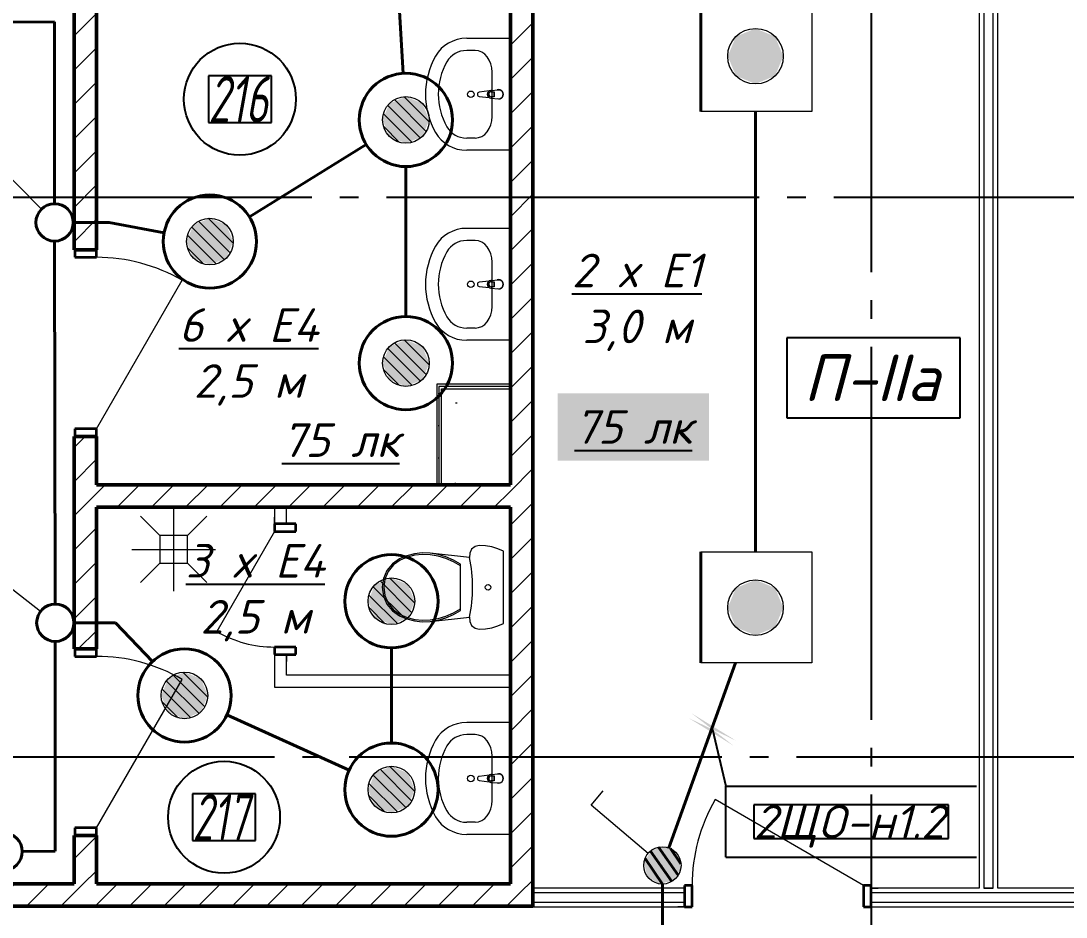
# Model space of a CAD drawing. Header units: millimetres. Extents: x 0 to 1286, y 0 to 420.
# Drawn here: x 172.6 to 228.6, y 301 to 349.1 of the extents above; entities that cross this region are included whole.
import ezdxf

# ---------------------------------------------------------------- set-up
doc = ezdxf.new("R2010")
doc.units = ezdxf.units.MM
doc.linetypes.add('ГОСТ 2.303 5', pattern=[24, 20, -1.5, 1, -1.5])
doc.linetypes.add('СПКБ-0000-000-АР#002$0$Achse', pattern=[2300, 0, -800, 1500, 0])
for name, color, linetype in [('Viewport1ForCustomObjects_0', 7, 'Continuous'), ('Viewport2ForCustomObjects_0', 7, 'Continuous'), ('Номер помещения', 7, 'Continuous'), ('СПКБ-0000-000-АР#002$0$Двери ArchiCAD', 7, 'Continuous'), ('СПКБ-0000-000-АР#002$0$Стены', 7, 'Continuous'), ('Строительные оси', 7, 'Continuous'), ('ЭО_РАБОЧЕЕ ОСВЕЩЕНИЕ', 7, 'Continuous')]:
    doc.layers.add(name, color=color, linetype=linetype)
for name, color, linetype, lineweight, true_color in [('СПКБ-0000-000-АР#002$0$Двери ArchiCAD_Ном._пера__161', 7, 'Continuous', 13, 0xe11606), ('СПКБ-0000-000-АР#002$0$Двери ArchiCAD_Ном._пера__23', 7, 'Continuous', 35, 0xff6600), ('СПКБ-0000-000-АР#002$0$Двери ArchiCAD_Ном._пера__3', 7, 'Continuous', 18, 0xff6600), ('СПКБ-0000-000-АР#002$0$Двери ArchiCAD_Ном._пера__58', 7, 'Continuous', 50, 0xdf0000), ('СПКБ-0000-000-АР#002$0$Двери ArchiCAD_Ном._пера__68', 7, 'Continuous', 20, 0xfd4435), ('СПКБ-0000-000-АР#002$0$Стены_Ном._пера__161', 7, 'Continuous', 13, 0xe11606), ('СПКБ-0000-000-АР#002$0$Стены_Ном._пера__58', 7, 'Continuous', 50, 0xdf0000), ('СПКБ-0000-000-АР#002$0$Стены_Ном._пера__68', 7, 'Continuous', 20, 0xfd4435)]:
    doc.layers.add(name, color=color, linetype=linetype, lineweight=lineweight, true_color=true_color)
for name, color, linetype, lineweight in [('СПКБ-0000-000-АР#002$0$Сантехника_Ном._пера__6', 5, 'Continuous', 9), ('СПКБ-0000-000-АР#002$0$Стены_Ном._пера__1', 7, 'Continuous', 13), ('СПКБ-0000-000-АР#002$0$Стены_Ном._пера__20', 1, 'Continuous', 20)]:
    doc.layers.add(name, color=color, linetype=linetype, lineweight=lineweight)
doc.styles.add('1.8', font='isocpeui.ttf', dxfattribs={"height": 1.8})
doc.styles.add('CustomTextStyle0', font='isocpeui.ttf', dxfattribs={"height": 2.5})
doc.styles.add('CustomTextStyle107', font='isocpeui.ttf', dxfattribs={"height": 1.8})
doc.styles.add('CustomTextStyle23', font='isocpeui.ttf', dxfattribs={"width": 0.670915, "height": 2.5})
doc.styles.add('CustomTextStyle24', font='isocpeui.ttf', dxfattribs={"width": 0.638006, "height": 2.5})
pattern_1 = [(45, (0, 0), (-91.9239, 91.9239), [])]
pattern_2 = [(0, (0, 0), (0, 75), [0, -75])]
pattern_3 = [(0, (0, 0), (0, 173.2051), [0, -100]), (0, (50, 86.6), (0, 173.2051), [0, -100])]

# ---------------------------------------------------------------- blocks, each defined once
blk = doc.blocks.new('*E728')
at = {"layer": 'Номер помещения', "color": 7, "linetype": 'Continuous', "true_color": 0xffffff}
for p, q in [((-151.736, 225.383), (-155.111, 225.383)), ((-155.111, 225.383), (-155.111, 222.883)), ((-151.736, 222.883), (-151.736, 225.383)), ((-155.111, 222.883), (-151.736, 222.883)), ((-155.111, 222.883), (-155.111, 222.883)), ((-152.586, 186.882), (-155.961, 186.882)), ((-155.961, 186.882), (-155.961, 184.382)), ((-152.586, 184.382), (-152.586, 186.882)), ((-155.961, 184.382), (-152.586, 184.382)), ((-155.961, 184.382), (-155.961, 184.382))]:
    blk.add_line(p, q, dxfattribs=at)
at = {"layer": 'Номер помещения', "color": 6, "linetype": 'Continuous'}
for p, q in [((-114.79, 211.347), (-124.095, 211.347)), ((-124.095, 211.347), (-124.095, 207.047)), ((-114.79, 207.047), (-114.79, 211.347)), ((-124.095, 207.047), (-114.79, 207.047))]:
    blk.add_line(p, q, dxfattribs=at)
for centre in [(-153.424, 224.133), (-154.274, 185.632)]:
    blk.add_circle(centre, 3, dxfattribs=at)
at = {"layer": 'Строительные оси', "color": 3, "linetype": 'ГОСТ 2.303 5', "lineweight": 25}
for p, q in [((-119.569, 258.857), (-119.569, -45.143)), ((186.431, 218.857), (-283.756, 218.857)), ((280.431, 188.857), (-283.569, 188.857))]:
    blk.add_line(p, q, dxfattribs=at)
at = {"layer": 'ЭО_РАБОЧЕЕ ОСВЕЩЕНИЕ', "color": 5, "lineweight": 40}
for p, q in [((-145.096, 232.865), (-144.666, 225.517)), ((-128.694, 223.482), (-128.694, 229.432)), ((-169.324, 228.245), (-163.362, 228.276)), ((-163.362, 228.276), (-163.362, 218.525)), ((-125.769, 199.864), (-125.769, 223.482)), ((-146.645, 221.704), (-152.909, 217.819)), ((-144.52, 220.521), (-144.52, 212.483)), ((-160.437, 217.525), (-162.362, 217.525)), ((-157.491, 216.967), (-160.437, 217.525)), ((-163.36, 216.525), (-163.327, 197.061)), ((-128.694, 193.914), (-128.694, 199.864)), ((-160.1, 196.061), (-162.325, 196.061)), ((-158.117, 193.976), (-160.1, 196.061)), ((-163.325, 195.061), (-163.325, 183.822)), ((-145.295, 194.714), (-145.295, 189.614)), ((-126.837, 193.914), (-130.424, 183.99)), ((-147.571, 188.15), (-154.119, 191.129)), ((-129.916, 182.519), (-130.963, 184.03)), ((-129.768, 183.141), (-130.328, 183.95)), ((-163.325, 183.822), (-165.096, 183.803)), ((-130.75, 182.05), (-131.695, 183.414)), ((-130.263, 182.184), (-131.398, 183.822)), ((-130.763, 183.05), (-130.763, 183.05)), ((-130.763, 182.05), (-130.763, 165.131))]:
    blk.add_line(p, q, dxfattribs=at)
at = {"layer": 'ЭО_РАБОЧЕЕ ОСВЕЩЕНИЕ', "color": 7, "lineweight": 0}
for p, q in [((-122.744, 229.432), (-122.744, 223.482)), ((-122.744, 223.482), (-128.694, 223.482)), ((-164.065, 218.237), (-166.875, 221.083)), ((-128.694, 199.864), (-122.744, 199.864)), ((-122.744, 199.864), (-122.744, 193.914)), ((-164.116, 196.673), (-167.28, 199.121)), ((-122.744, 193.914), (-128.694, 193.914)), ((-134.577, 186.283), (-133.931, 187.046)), ((-131.526, 183.696), (-134.577, 186.283))]:
    blk.add_line(p, q, dxfattribs=at)
at = {"layer": 'ЭО_РАБОЧЕЕ ОСВЕЩЕНИЕ', "color": 5, "lineweight": 0}
for p, q in [((-144.615, 224.268), (-143.274, 222.926)), ((-145.496, 223.802), (-143.739, 222.045)), ((-145.132, 224.111), (-143.43, 222.409)), ((-145.724, 223.356), (-144.185, 221.817)), ((-145.723, 222.681), (-144.86, 221.818)), ((-155.646, 217.592), (-153.944, 215.89)), ((-155.129, 217.748), (-153.788, 216.407)), ((-156.011, 217.283), (-154.254, 215.526)), ((-156.238, 216.837), (-154.699, 215.298)), ((-156.237, 216.162), (-155.374, 215.299)), ((-145.132, 211.073), (-143.43, 209.371)), ((-144.615, 211.229), (-143.274, 209.888)), ((-145.724, 210.318), (-144.185, 208.779)), ((-145.496, 210.764), (-143.739, 209.007)), ((-145.723, 209.643), (-144.86, 208.78)), ((-145.39, 198.46), (-144.049, 197.119)), ((-146.271, 197.995), (-144.514, 196.238)), ((-145.907, 198.304), (-144.205, 196.602)), ((-146.499, 197.549), (-144.96, 196.01)), ((-146.498, 196.874), (-145.635, 196.011)), ((-156.49, 193.411), (-155.149, 192.069)), ((-157.371, 192.945), (-155.614, 191.188)), ((-157.007, 193.254), (-155.305, 191.552)), ((-157.599, 192.499), (-156.06, 190.96)), ((-157.598, 191.824), (-156.735, 190.961)), ((-145.39, 188.361), (-144.049, 187.019)), ((-146.271, 187.895), (-144.514, 186.138)), ((-145.907, 188.204), (-144.205, 186.502)), ((-146.499, 187.449), (-144.96, 185.91)), ((-146.498, 186.774), (-145.635, 185.911))]:
    blk.add_line(p, q, dxfattribs=at)
at = {"layer": 'ЭО_РАБОЧЕЕ ОСВЕЩЕНИЕ', "color": 7, "lineweight": 0}
for centre, radius in [((-125.769, 226.439), 1.488), ((-144.52, 223.021), 1.25), ((-155.034, 216.502), 1.25), ((-144.52, 209.983), 1.25), ((-145.295, 197.214), 1.25), ((-125.769, 196.872), 1.488), ((-156.395, 192.164), 1.25), ((-145.295, 187.114), 1.25), ((-130.763, 183.05), 1)]:
    blk.add_circle(centre, radius, dxfattribs=at)
at = {"layer": 'ЭО_РАБОЧЕЕ ОСВЕЩЕНИЕ', "color": 5, "lineweight": 40}
for centre, radius in [((-144.52, 223.021), 2.5), ((-155.034, 216.502), 2.5), ((-163.362, 217.525), 1), ((-144.52, 209.983), 2.5), ((-145.295, 197.214), 2.5), ((-163.325, 196.061), 1), ((-156.395, 192.164), 2.5), ((-145.295, 187.114), 2.5), ((-166.096, 183.793), 1)]:
    blk.add_circle(centre, radius, dxfattribs=at)
at = {"layer": 'ЭО_РАБОЧЕЕ ОСВЕЩЕНИЕ', "color": 5, "lineweight": 0}
for points in [[(-125.769, 227.927), (-126.82, 227.491), (-124.717, 227.491)], [(-126.82, 227.491), (-127.256, 226.439), (-124.281, 226.439)], [(-126.82, 227.491), (-124.717, 227.491), (-124.281, 226.439)], [(-127.256, 226.439), (-126.82, 225.388), (-124.717, 225.388)], [(-127.256, 226.439), (-124.281, 226.439), (-124.717, 225.388)], [(-126.82, 225.388), (-124.717, 225.388), (-125.769, 224.952)], [(-144.52, 224.271), (-145.404, 223.905), (-143.636, 223.905)], [(-145.404, 223.905), (-145.77, 223.021), (-143.27, 223.021)], [(-145.404, 223.905), (-143.636, 223.905), (-143.27, 223.021)], [(-145.77, 223.021), (-145.404, 222.137), (-143.636, 222.137)], [(-145.77, 223.021), (-143.27, 223.021), (-143.636, 222.137)], [(-145.404, 222.137), (-143.636, 222.137), (-144.52, 221.771)], [(-155.034, 217.752), (-155.918, 217.386), (-154.15, 217.386)], [(-155.918, 217.386), (-156.284, 216.502), (-153.784, 216.502)], [(-155.918, 217.386), (-154.15, 217.386), (-153.784, 216.502)], [(-156.284, 216.502), (-155.918, 215.618), (-154.15, 215.618)], [(-156.284, 216.502), (-153.784, 216.502), (-154.15, 215.618)], [(-155.918, 215.618), (-154.15, 215.618), (-155.034, 215.252)], [(-145.404, 210.867), (-145.77, 209.983), (-143.27, 209.983)], [(-144.52, 211.233), (-145.404, 210.867), (-143.636, 210.867)], [(-145.404, 210.867), (-143.636, 210.867), (-143.27, 209.983)], [(-145.77, 209.983), (-145.404, 209.099), (-143.636, 209.099)], [(-145.77, 209.983), (-143.27, 209.983), (-143.636, 209.099)], [(-145.404, 209.099), (-143.636, 209.099), (-144.52, 208.733)], [(-145.295, 198.464), (-146.179, 198.098), (-144.411, 198.098)], [(-146.179, 198.098), (-146.545, 197.214), (-144.045, 197.214)], [(-146.179, 198.098), (-144.411, 198.098), (-144.045, 197.214)], [(-126.82, 197.924), (-127.256, 196.872), (-124.281, 196.872)], [(-125.769, 198.36), (-126.82, 197.924), (-124.717, 197.924)], [(-126.82, 197.924), (-124.717, 197.924), (-124.281, 196.872)], [(-146.545, 197.214), (-146.179, 196.33), (-144.411, 196.33)], [(-146.545, 197.214), (-144.045, 197.214), (-144.411, 196.33)], [(-127.256, 196.872), (-126.82, 195.82), (-124.717, 195.82)], [(-127.256, 196.872), (-124.281, 196.872), (-124.717, 195.82)], [(-146.179, 196.33), (-144.411, 196.33), (-145.295, 195.964)], [(-126.82, 195.82), (-124.717, 195.82), (-125.769, 195.385)], [(-156.395, 193.414), (-157.279, 193.048), (-155.511, 193.048)], [(-157.279, 193.048), (-157.645, 192.164), (-155.145, 192.164)], [(-157.279, 193.048), (-155.511, 193.048), (-155.145, 192.164)], [(-157.645, 192.164), (-157.279, 191.28), (-155.511, 191.28)], [(-157.645, 192.164), (-155.145, 192.164), (-155.511, 191.28)], [(-157.279, 191.28), (-155.511, 191.28), (-156.395, 190.914)], [(-145.295, 188.364), (-146.179, 187.998), (-144.411, 187.998)], [(-146.179, 187.998), (-146.545, 187.114), (-144.045, 187.114)], [(-146.179, 187.998), (-144.411, 187.998), (-144.045, 187.114)], [(-146.545, 187.114), (-146.179, 186.23), (-144.411, 186.23)], [(-146.545, 187.114), (-144.045, 187.114), (-144.411, 186.23)], [(-146.179, 186.23), (-144.411, 186.23), (-145.295, 185.864)], [(-131.333, 183.872), (-131.496, 183.619), (-129.941, 183.619)], [(-130.585, 184.034), (-131.333, 183.872), (-130.333, 183.872)], [(-131.333, 183.872), (-130.333, 183.872), (-129.941, 183.619)], [(-131.496, 183.619), (-131.747, 183.228), (-129.857, 183.228)], [(-131.496, 183.619), (-129.941, 183.619), (-129.857, 183.228)], [(-131.747, 183.228), (-131.67, 182.871), (-129.779, 182.871)], [(-131.747, 183.228), (-129.857, 183.228), (-129.779, 182.871)], [(-131.67, 182.871), (-131.585, 182.48), (-130.031, 182.48)], [(-131.67, 182.871), (-129.779, 182.871), (-130.031, 182.48)], [(-131.585, 182.48), (-131.193, 182.228), (-130.194, 182.228)], [(-131.585, 182.48), (-130.031, 182.48), (-130.194, 182.228)], [(-131.193, 182.228), (-130.194, 182.228), (-130.942, 182.066)]]:
    blk.add_solid(points, dxfattribs=at)
at = {"layer": 'Номер помещения', "linetype": 'Continuous'}
for s, style, width, p in [('216', 'CustomTextStyle23', 0.670915, (-155.111, 222.883)), ('217', 'CustomTextStyle24', 0.638006, (-155.961, 184.382))]:
    blk.add_text(s, height=2.5, dxfattribs=dict(at, style=style, width=width)).set_placement(p)
at = {"layer": 'Номер помещения', "color": 0, "linetype": 'Continuous', "style": 'CustomTextStyle0'}
blk.add_text('П-IIа', height=2.5, dxfattribs=at).set_placement((-123.195, 207.947))
blk = doc.blocks.new('СПКБ-0000-000-АР#002$0$Однопольная Дверь 19')
at = {"layer": 'СПКБ-0000-000-АР#002$0$Двери ArchiCAD_Ном._пера__23', "color": 30, "linetype": 'Continuous', "lineweight": 35, "true_color": 0xff6600}
for p, q in [((-460, 0), (-500, 0)), ((-500, 0), (-500, -115)), ((-460, -115), (-460, 0)), ((500, 0), (460, 0)), ((460, 0), (460, -115)), ((500, -115), (500, 0)), ((-500, -115), (-460, -115)), ((460, -115), (500, -115))]:
    blk.add_line(p, q, dxfattribs=at)
at = {"layer": 'СПКБ-0000-000-АР#002$0$Двери ArchiCAD_Ном._пера__3', "color": 30, "linetype": 'Continuous', "lineweight": 18, "true_color": 0xff6600}
blk.add_line((460, 0), (-336.7, 460), dxfattribs=at)
blk.add_arc((460, 0), 920, 150, 180, dxfattribs=at)
at = {"layer": 'СПКБ-0000-000-АР#002$0$Двери ArchiCAD_Ном._пера__58', "color": 12, "linetype": 'Continuous', "lineweight": 50, "true_color": 0xdf0000}
for p, q in [((-500, 0), (-537, 0)), ((-500, 0), (-500, -115)), ((500, 0), (500, -115)), ((500, 0), (537, 0)), ((-500, -120), (-537, -120)), ((-500, -115), (-500, -120)), ((500, -115), (500, -120)), ((500, -120), (537, -120))]:
    blk.add_line(p, q, dxfattribs=at)
blk = doc.blocks.new('СПКБ-0000-000-АР#002$0$Стена_37', base_point=(-17831.9, 18085.9))
at = {"layer": 'СПКБ-0000-000-АР#002$0$Стены_Ном._пера__20', "linetype": 'Continuous', "lineweight": 20}
h = blk.add_hatch(dxfattribs=at)
h.set_pattern_fill('КИРПИЧ_ОБЫКНОВЕННЫЙ', color=1, style=0, pattern_type=2)
h.set_pattern_definition(pattern_1)
h.paths.add_polyline_path([(-17951.9, 18085.9), (-17691.5, 18085.9), (-17691.5, 18090.9), (-17691.5, 18205.9), (-17831.9, 18205.9)])
h = blk.add_hatch(dxfattribs=at)
h.set_pattern_fill('КИРПИЧ_ОБЫКНОВЕННЫЙ', color=1, style=0, pattern_type=2)
h.set_pattern_definition(pattern_1)
h.paths.add_polyline_path([(-16691.5, 18090.9), (-16691.5, 18085.9), (-13771.9, 18085.9), (-13891.9, 18205.9), (-16691.5, 18205.9)])
at = {"layer": 'СПКБ-0000-000-АР#002$0$Стены_Ном._пера__58', "color": 12, "linetype": 'Continuous', "lineweight": 50, "true_color": 0xdf0000}
for p, q in [((-17691.5, 18205.9), (-17728.5, 18205.9)), ((-17691.5, 18205.9), (-17691.5, 18090.9)), ((-16691.5, 18205.9), (-16654.5, 18205.9)), ((-16691.5, 18205.9), (-16691.5, 18090.9)), ((-17691.5, 18085.9), (-17728.5, 18085.9)), ((-17691.5, 18090.9), (-17691.5, 18085.9)), ((-16691.5, 18090.9), (-16691.5, 18085.9)), ((-16691.5, 18085.9), (-16654.5, 18085.9))]:
    blk.add_line(p, q, dxfattribs=at)
at = {"layer": 'СПКБ-0000-000-АР#002$0$Стены_Ном._пера__58', "color": 12, "linetype": 'Continuous', "lineweight": 50, "true_color": 0xdf0000, "flags": 128}
for points in [[(-17691.5, 18205.9), (-17831.9, 18205.9)], [(-16231.9, 18205.9), (-16691.5, 18205.9)], [(-13891.9, 18205.9), (-16111.9, 18205.9)], [(-17951.9, 18085.9), (-17691.5, 18085.9)], [(-16691.5, 18085.9), (-13771.9, 18085.9)]]:
    blk.add_lwpolyline(points, dxfattribs=at)
at = {"layer": 'СПКБ-0000-000-АР#002$0$Двери ArchiCAD', "color": 21, "linetype": 'Continuous', "lineweight": 18, "true_color": 0xff9955, "xscale": -1, "zscale": 1000}
blk.add_blockref('СПКБ-0000-000-АР#002$0$Однопольная Дверь 19', (-17191.5, 18205.9), dxfattribs=at)
blk = doc.blocks.new('СПКБ-0000-000-АР#002$0$Стена_38', base_point=(-16231.9, 18085.9))
at = {"layer": 'СПКБ-0000-000-АР#002$0$Стены_Ном._пера__20', "linetype": 'Continuous', "lineweight": 20}
h = blk.add_hatch(dxfattribs=at)
h.set_pattern_fill('КИРПИЧ_ОБЫКНОВЕННЫЙ', color=1, style=0, pattern_type=2)
h.set_pattern_definition(pattern_1)
h.paths.add_polyline_path([(-16111.9, 25286.1), (-16231.9, 25286.1), (-16231.9, 21605.8), (-16226.9, 21605.8), (-16111.9, 21605.8)])
h = blk.add_hatch(dxfattribs=at)
h.set_pattern_fill('КИРПИЧ_ОБЫКНОВЕННЫЙ', color=1, style=0, pattern_type=2)
h.set_pattern_definition(pattern_1)
h.paths.add_polyline_path([(-16231.9, 19466.1), (-16226.9, 19466.1), (-16111.9, 19466.1), (-16111.9, 20605.8), (-16226.9, 20605.8), (-16231.9, 20605.8)])
h = blk.add_hatch(dxfattribs=at)
h.set_pattern_fill('КИРПИЧ_ОБЫКНОВЕННЫЙ', color=1, style=0, pattern_type=2)
h.set_pattern_definition(pattern_1)
h.paths.add_polyline_path([(-16231.9, 18205.9), (-16111.9, 18205.9), (-16111.9, 18466.1), (-16226.9, 18466.1), (-16231.9, 18466.1)])
at = {"layer": 'СПКБ-0000-000-АР#002$0$Стены_Ном._пера__58', "color": 12, "linetype": 'Continuous', "lineweight": 50, "true_color": 0xdf0000}
for p, q in [((-16231.9, 21605.8), (-16231.9, 21642.8)), ((-16111.9, 21605.8), (-16111.9, 21642.8)), ((-16226.9, 21605.8), (-16231.9, 21605.8)), ((-16111.9, 21605.8), (-16226.9, 21605.8)), ((-16231.9, 20605.8), (-16231.9, 20568.8)), ((-16226.9, 20605.8), (-16231.9, 20605.8)), ((-16111.9, 20605.8), (-16226.9, 20605.8)), ((-16111.9, 20605.8), (-16111.9, 20568.8)), ((-16231.9, 19466.1), (-16231.9, 19503.1)), ((-16226.9, 19466.1), (-16231.9, 19466.1)), ((-16111.9, 19466.1), (-16226.9, 19466.1)), ((-16111.9, 19466.1), (-16111.9, 19503.1)), ((-16231.9, 18466.1), (-16231.9, 18429.1)), ((-16226.9, 18466.1), (-16231.9, 18466.1)), ((-16111.9, 18466.1), (-16226.9, 18466.1)), ((-16111.9, 18466.1), (-16111.9, 18429.1))]:
    blk.add_line(p, q, dxfattribs=at)
at = {"layer": 'СПКБ-0000-000-АР#002$0$Стены_Ном._пера__58', "color": 12, "linetype": 'Continuous', "lineweight": 50, "true_color": 0xdf0000, "flags": 128}
for points in [[(-16111.9, 25286.1), (-16231.9, 25286.1)], [(-16231.9, 25286.1), (-16231.9, 21605.8)], [(-16111.9, 21605.8), (-16111.9, 25286.1)], [(-16231.9, 20605.8), (-16231.9, 19466.1)], [(-16111.9, 20345.8), (-16111.9, 20605.8)], [(-16111.9, 19466.1), (-16111.9, 20225.8)], [(-16231.9, 18466.1), (-16231.9, 18205.9)], [(-16111.9, 18205.9), (-16111.9, 18466.1)]]:
    blk.add_lwpolyline(points, dxfattribs=at)
at = {"layer": 'СПКБ-0000-000-АР#002$0$Двери ArchiCAD', "color": 21, "linetype": 'Continuous', "lineweight": 18, "true_color": 0xff9955, "zscale": 1000, "rotation": 270}
for p in [(-16111.9, 21105.8), (-16111.9, 18966.1)]:
    blk.add_blockref('СПКБ-0000-000-АР#002$0$Однопольная Дверь 19', p, dxfattribs=at)
blk = doc.blocks.new('СПКБ-0000-000-АР#002$0$Стена_39', base_point=(-13891.9, 18085.9))
at = {"layer": 'СПКБ-0000-000-АР#002$0$Стены_Ном._пера__20', "linetype": 'Continuous', "lineweight": 20}
h = blk.add_hatch(dxfattribs=at)
h.set_pattern_fill('КИРПИЧ_ОБЫКНОВЕННЫЙ', color=1, style=0, pattern_type=2)
h.set_pattern_definition(pattern_1)
h.paths.add_polyline_path([(-13771.9, 18085.9), (-13771.9, 25286.1), (-13891.9, 25286.1), (-13891.9, 18205.9)])
at = {"layer": 'СПКБ-0000-000-АР#002$0$Стены_Ном._пера__58', "color": 12, "linetype": 'Continuous', "lineweight": 50, "true_color": 0xdf0000, "flags": 128}
for points in [[(-13771.9, 25286.1), (-13891.9, 25286.1)], [(-13891.9, 25286.1), (-13891.9, 20345.8)], [(-13771.9, 18085.9), (-13771.9, 25286.1)], [(-13891.9, 20225.8), (-13891.9, 18205.9)]]:
    blk.add_lwpolyline(points, dxfattribs=at)
blk = doc.blocks.new('СПКБ-0000-000-АР#002$0$Стена_40', base_point=(-16231.9, 20345.8))
at = {"layer": 'СПКБ-0000-000-АР#002$0$Стены_Ном._пера__20', "linetype": 'Continuous', "lineweight": 20}
h = blk.add_hatch(dxfattribs=at)
h.set_pattern_fill('КИРПИЧ_ОБЫКНОВЕННЫЙ', color=1, style=0, pattern_type=2)
h.set_pattern_definition(pattern_1)
h.paths.add_polyline_path([(-16111.9, 20225.8), (-13891.9, 20225.8), (-13891.9, 20345.8), (-16111.9, 20345.8)])
at = {"layer": 'СПКБ-0000-000-АР#002$0$Стены_Ном._пера__58', "color": 12, "linetype": 'Continuous', "lineweight": 50, "true_color": 0xdf0000, "flags": 128}
for points in [[(-13891.9, 20345.8), (-16111.9, 20345.8)], [(-16111.9, 20225.8), (-13891.9, 20225.8)]]:
    blk.add_lwpolyline(points, dxfattribs=at)
blk = doc.blocks.new('СПКБ-0000-000-АР#002$0$Стена_42', base_point=(-11376.9, 18082.9))
at = {"layer": 'СПКБ-0000-000-АР#002$0$Стены_Ном._пера__161', "linetype": 'Continuous', "lineweight": 13, "true_color": 0xe11606}
h = blk.add_hatch(dxfattribs=at)
h.set_pattern_fill('ГИПС', color=12, style=0, pattern_type=2)
h.set_pattern_definition(pattern_2)
h.paths.add_polyline_path([(-11376.9, 24144.5), (-11376.9, 18182.9), (-11351.9, 18182.9), (-11351.9, 24144.5)])
h = blk.add_hatch(dxfattribs=at)
h.set_pattern_fill('ГИПС', color=12, style=0, pattern_type=2)
h.set_pattern_definition(pattern_2)
h.paths.add_polyline_path([(-11276.9, 18182.9), (-11276.9, 24144.5), (-11301.9, 24144.5), (-11301.9, 18182.9)])
at = {"layer": 'СПКБ-0000-000-АР#002$0$Стены_Ном._пера__161', "color": 12, "linetype": 'Continuous', "lineweight": 13, "true_color": 0xe11606}
for p, q in [((-11351.9, 24144.5), (-11351.9, 18182.9)), ((-11301.9, 18182.9), (-11301.9, 24144.5))]:
    blk.add_line(p, q, dxfattribs=at)
at = {"layer": 'СПКБ-0000-000-АР#002$0$Стены_Ном._пера__161', "color": 12, "linetype": 'Continuous', "lineweight": 13, "true_color": 0xe11606, "flags": 128}
for points in [[(-11276.9, 24144.5), (-11376.9, 24144.5)], [(-11376.9, 24144.5), (-11376.9, 18182.9)], [(-11276.9, 18182.9), (-11276.9, 24144.5)], [(-11351.9, 18182.9), (-11301.9, 18182.9)]]:
    blk.add_lwpolyline(points, dxfattribs=at)
blk = doc.blocks.new('СПКБ-0000-000-АР#002$0$Однопольная Дверь 19_5')
at = {"layer": 'СПКБ-0000-000-АР#002$0$Двери ArchiCAD_Ном._пера__161', "color": 12, "linetype": 'Continuous', "lineweight": 13, "true_color": 0xe11606}
for p, q in [((-500, -15), (-537, -15)), ((-500, -40), (-500, -15)), ((-500, -90), (-500, -40)), ((500, -40), (500, -15)), ((500, -15), (537, -15)), ((500, -90), (500, -40)), ((-500, -115), (-500, -90)), ((500, -115), (500, -90)), ((-500, -115), (-537, -115)), ((500, -115), (537, -115))]:
    blk.add_line(p, q, dxfattribs=at)
at = {"layer": 'СПКБ-0000-000-АР#002$0$Двери ArchiCAD_Ном._пера__23', "color": 30, "linetype": 'Continuous', "lineweight": 35, "true_color": 0xff6600}
for p, q in [((-460, 0), (-500, 0)), ((-500, 0), (-500, -115)), ((-460, -115), (-460, 0)), ((500, 0), (460, 0)), ((460, 0), (460, -115)), ((500, -115), (500, 0)), ((-500, -115), (-460, -115)), ((460, -115), (500, -115))]:
    blk.add_line(p, q, dxfattribs=at)
at = {"layer": 'СПКБ-0000-000-АР#002$0$Двери ArchiCAD_Ном._пера__3', "color": 30, "linetype": 'Continuous', "lineweight": 18, "true_color": 0xff6600}
blk.add_line((460, 0), (-336.7, 460), dxfattribs=at)
blk.add_arc((460, 0), 920, 150, 180, dxfattribs=at)
blk = doc.blocks.new('СПКБ-0000-000-АР#002$0$Стена_47', base_point=(-13768.7, 18082.9))
at = {"layer": 'СПКБ-0000-000-АР#002$0$Стены_Ном._пера__161', "linetype": 'Continuous', "lineweight": 13, "true_color": 0xe11606}
h = blk.add_hatch(dxfattribs=at)
h.set_pattern_fill('ГИПС', color=12, style=0, pattern_type=2)
h.set_pattern_definition(pattern_2)
h.paths.add_polyline_path([(-12956.9, 18182.9), (-13768.7, 18182.9), (-13768.7, 18157.9), (-12956.9, 18157.9)])
h = blk.add_hatch(dxfattribs=at)
h.set_pattern_fill('ГИПС', color=12, style=0, pattern_type=2)
h.set_pattern_definition(pattern_2)
h.paths.add_polyline_path([(-8956.9, 18182.9), (-11956.9, 18182.9), (-11956.9, 18157.9), (-8956.9, 18157.9)])
h = blk.add_hatch(dxfattribs=at)
h.set_pattern_fill('ГИПС', color=12, style=0, pattern_type=2)
h.set_pattern_definition(pattern_2)
h.paths.add_polyline_path([(-13768.7, 18082.9), (-12956.9, 18082.9), (-12956.9, 18107.9), (-13768.7, 18107.9)])
h = blk.add_hatch(dxfattribs=at)
h.set_pattern_fill('ГИПС', color=12, style=0, pattern_type=2)
h.set_pattern_definition(pattern_2)
h.paths.add_polyline_path([(-11956.9, 18082.9), (-8956.9, 18082.9), (-8956.9, 18107.9), (-11956.9, 18107.9)])
at = {"layer": 'СПКБ-0000-000-АР#002$0$Стены_Ном._пера__161', "color": 12, "linetype": 'Continuous', "lineweight": 13, "true_color": 0xe11606}
for p, q in [((-12956.9, 18182.9), (-12993.9, 18182.9)), ((-12956.9, 18157.9), (-12956.9, 18182.9)), ((-11956.9, 18182.9), (-11919.9, 18182.9)), ((-11956.9, 18157.9), (-11956.9, 18182.9)), ((-12956.9, 18157.9), (-13768.7, 18157.9)), ((-13768.7, 18107.9), (-12956.9, 18107.9)), ((-12956.9, 18107.9), (-12956.9, 18157.9)), ((-12956.9, 18082.9), (-12956.9, 18107.9)), ((-8956.9, 18157.9), (-11956.9, 18157.9)), ((-11956.9, 18107.9), (-11956.9, 18157.9)), ((-11956.9, 18107.9), (-8956.9, 18107.9)), ((-11956.9, 18082.9), (-11956.9, 18107.9)), ((-12956.9, 18082.9), (-12993.9, 18082.9)), ((-11956.9, 18082.9), (-11919.9, 18082.9))]:
    blk.add_line(p, q, dxfattribs=at)
at = {"layer": 'СПКБ-0000-000-АР#002$0$Стены_Ном._пера__161', "color": 12, "linetype": 'Continuous', "lineweight": 13, "true_color": 0xe11606, "flags": 128}
for points in [[(-12956.9, 18182.9), (-13768.7, 18182.9)], [(-13768.7, 18182.9), (-13768.7, 18082.9)], [(-11376.9, 18182.9), (-11956.9, 18182.9)], [(-11301.9, 18182.9), (-11351.9, 18182.9)], [(-8956.9, 18182.9), (-11276.9, 18182.9)], [(-13768.7, 18082.9), (-12956.9, 18082.9)], [(-11956.9, 18082.9), (-8956.9, 18082.9)]]:
    blk.add_lwpolyline(points, dxfattribs=at)
at = {"layer": 'СПКБ-0000-000-АР#002$0$Двери ArchiCAD', "color": 21, "linetype": 'Continuous', "lineweight": 18, "true_color": 0xff9955, "zscale": 1000}
blk.add_blockref('СПКБ-0000-000-АР#002$0$Однопольная Дверь 19_5', (-12456.9, 18197.9), dxfattribs=at)
blk = doc.blocks.new('СПКБ-0000-000-АР#002$0$Стена_63', base_point=(-15091.9, 19325.7))
at = {"layer": 'СПКБ-0000-000-АР#002$0$Стены_Ном._пера__68', "color": 20, "linetype": 'Continuous', "lineweight": 20, "true_color": 0xfd4435, "flags": 128}
for points in [[(-13891.9, 19325.7), (-15091.9, 19325.7)], [(-13891.9, 19260.7), (-13891.9, 19325.7)], [(-15156.9, 19260.7), (-13891.9, 19260.7)]]:
    blk.add_lwpolyline(points, dxfattribs=at)
blk = doc.blocks.new('СПКБ-0000-000-АР#002$0$Однопольная Дверь 19_7')
at = {"layer": 'СПКБ-0000-000-АР#002$0$Двери ArchiCAD_Ном._пера__23', "color": 30, "linetype": 'Continuous', "lineweight": 35, "true_color": 0xff6600}
for p, q in [((-310, 0), (-350, 0)), ((-350, 0), (-350, -115)), ((-310, -115), (-310, 0)), ((350, 0), (310, 0)), ((310, 0), (310, -115)), ((350, -115), (350, 0)), ((-350, -115), (-310, -115)), ((310, -115), (350, -115))]:
    blk.add_line(p, q, dxfattribs=at)
at = {"layer": 'СПКБ-0000-000-АР#002$0$Двери ArchiCAD_Ном._пера__3', "color": 30, "linetype": 'Continuous', "lineweight": 18, "true_color": 0xff6600}
blk.add_line((310, 0), (-226.9, 310), dxfattribs=at)
blk.add_arc((310, 0), 620, 150, 180, dxfattribs=at)
at = {"layer": 'СПКБ-0000-000-АР#002$0$Двери ArchiCAD_Ном._пера__68', "color": 20, "linetype": 'Continuous', "lineweight": 20, "true_color": 0xfd4435}
for p, q in [((-350, 0), (-387, 0)), ((-350, 0), (-350, -65)), ((350, 0), (350, -65)), ((350, 0), (387, 0)), ((-350, -65), (-387, -65)), ((350, -65), (387, -65))]:
    blk.add_line(p, q, dxfattribs=at)
blk = doc.blocks.new('СПКБ-0000-000-АР#002$0$Стена_64', base_point=(-15091.9, 20225.8))
at = {"layer": 'СПКБ-0000-000-АР#002$0$Стены_Ном._пера__68', "color": 20, "linetype": 'Continuous', "lineweight": 20, "true_color": 0xfd4435}
for p, q in [((-15156.9, 20136.1), (-15156.9, 20173.1)), ((-15156.9, 20136.1), (-15091.9, 20136.1)), ((-15091.9, 20136.1), (-15091.9, 20173.1)), ((-15156.9, 19436.1), (-15156.9, 19399.1)), ((-15156.9, 19436.1), (-15091.9, 19436.1)), ((-15091.9, 19436.1), (-15091.9, 19399.1))]:
    blk.add_line(p, q, dxfattribs=at)
at = {"layer": 'СПКБ-0000-000-АР#002$0$Стены_Ном._пера__68', "color": 20, "linetype": 'Continuous', "lineweight": 20, "true_color": 0xfd4435, "flags": 128}
for points in [[(-15156.9, 20225.8), (-15156.9, 20136.1)], [(-15091.9, 20225.8), (-15156.9, 20225.8)], [(-15091.9, 20136.1), (-15091.9, 20225.8)], [(-15156.9, 19436.1), (-15156.9, 19260.7)], [(-15091.9, 19325.7), (-15091.9, 19436.1)]]:
    blk.add_lwpolyline(points, dxfattribs=at)
at = {"layer": 'СПКБ-0000-000-АР#002$0$Двери ArchiCAD', "color": 21, "linetype": 'Continuous', "lineweight": 18, "true_color": 0xff9955, "zscale": 1000, "rotation": 90}
blk.add_blockref('СПКБ-0000-000-АР#002$0$Однопольная Дверь 19_7', (-15156.9, 19786.1), dxfattribs=at)
blk = doc.blocks.new('СПКБ-0000-000-АР#002$0$Стена_204', base_point=(-14186.9, 20345.8))
at = {"layer": 'СПКБ-0000-000-АР#002$0$Стены_Ном._пера__20', "linetype": 'Continuous', "lineweight": 20}
h = blk.add_hatch(dxfattribs=at)
h.set_pattern_fill('ШТУКАТУРКА', color=1, style=0, pattern_type=2)
h.set_pattern_definition(pattern_3)
h.paths.add_polyline_path([(-14286.9, 20885.7), (-14286.9, 20345.8), (-14274.9, 20345.8), (-14274.9, 20873.7)])
h = blk.add_hatch(dxfattribs=at)
h.set_pattern_fill('ШТУКАТУРКА', color=1, style=0, pattern_type=2)
h.set_pattern_definition(pattern_3)
h.paths.add_polyline_path([(-14261.9, 20345.8), (-14261.9, 20860.7), (-14274.9, 20873.7), (-14274.9, 20345.8)])
at = {"layer": 'СПКБ-0000-000-АР#002$0$Стены_Ном._пера__1', "color": 7, "linetype": 'СПКБ-0000-000-АР#002$0$Achse', "lineweight": 13, "flags": 128}
blk.add_lwpolyline([(-14186.9, 20345.8), (-14186.9, 20785.7)], dxfattribs=at)
at = {"layer": 'СПКБ-0000-000-АР#002$0$Стены_Ном._пера__1', "color": 7, "linetype": 'Continuous', "lineweight": 13, "flags": 128}
blk.add_lwpolyline([(-14186.9, 20345.8), (-14261.9, 20345.8)], dxfattribs=at)
at = {"layer": 'СПКБ-0000-000-АР#002$0$Стены_Ном._пера__20', "color": 1, "linetype": 'Continuous', "lineweight": 20, "flags": 128}
for points in [[(-14286.9, 20885.7), (-14286.9, 20345.8)], [(-14274.9, 20345.8), (-14286.9, 20345.8)], [(-14261.9, 20345.8), (-14274.9, 20345.8)]]:
    blk.add_lwpolyline(points, dxfattribs=at)
at = {"layer": 'СПКБ-0000-000-АР#002$0$Стены_Ном._пера__68', "color": 20, "linetype": 'Continuous', "lineweight": 20, "true_color": 0xfd4435}
for p, q in [((-14274.9, 20873.7), (-14274.9, 20345.8)), ((-14261.9, 20345.8), (-14261.9, 20860.7))]:
    blk.add_line(p, q, dxfattribs=at)
blk = doc.blocks.new('СПКБ-0000-000-АР#002$0$Стена_205', base_point=(-14186.9, 20785.7))
at = {"layer": 'СПКБ-0000-000-АР#002$0$Стены_Ном._пера__20', "linetype": 'Continuous', "lineweight": 20}
h = blk.add_hatch(dxfattribs=at)
h.set_pattern_fill('ШТУКАТУРКА', color=1, style=0, pattern_type=2)
h.set_pattern_definition(pattern_3)
h.paths.add_polyline_path([(-13891.9, 20885.7), (-14286.9, 20885.7), (-14274.9, 20873.7), (-13891.9, 20873.7)])
h = blk.add_hatch(dxfattribs=at)
h.set_pattern_fill('ШТУКАТУРКА', color=1, style=0, pattern_type=2)
h.set_pattern_definition(pattern_3)
h.paths.add_polyline_path([(-14261.9, 20860.7), (-13891.9, 20860.7), (-13891.9, 20873.7), (-14274.9, 20873.7)])
at = {"layer": 'СПКБ-0000-000-АР#002$0$Стены_Ном._пера__1', "color": 7, "linetype": 'Continuous', "lineweight": 13, "flags": 128}
blk.add_lwpolyline([(-13891.9, 20785.7), (-13891.9, 20860.7)], dxfattribs=at)
at = {"layer": 'СПКБ-0000-000-АР#002$0$Стены_Ном._пера__1', "color": 7, "linetype": 'СПКБ-0000-000-АР#002$0$Achse', "lineweight": 13, "flags": 128}
blk.add_lwpolyline([(-14186.9, 20785.7), (-13891.9, 20785.7)], dxfattribs=at)
at = {"layer": 'СПКБ-0000-000-АР#002$0$Стены_Ном._пера__20', "color": 1, "linetype": 'Continuous', "lineweight": 20, "flags": 128}
for points in [[(-13891.9, 20885.7), (-14286.9, 20885.7)], [(-13891.9, 20873.7), (-13891.9, 20885.7)], [(-13891.9, 20860.7), (-13891.9, 20873.7)]]:
    blk.add_lwpolyline(points, dxfattribs=at)
at = {"layer": 'СПКБ-0000-000-АР#002$0$Стены_Ном._пера__68', "color": 20, "linetype": 'Continuous', "lineweight": 20, "true_color": 0xfd4435}
for p, q in [((-13891.9, 20873.7), (-14274.9, 20873.7)), ((-14261.9, 20860.7), (-13891.9, 20860.7))]:
    blk.add_line(p, q, dxfattribs=at)
blk = doc.blocks.new('СПКБ-0000-000-АР#002$0$Basin 02 70')
at = {"layer": 'СПКБ-0000-000-АР#002$0$Сантехника_Ном._пера__6', "color": 5, "linetype": 'Continuous', "lineweight": 9}
for p, q in [((-300, 0), (-300, -229.1)), ((300, 0), (-300, 0)), ((300, 0), (300, -229.1)), ((-23.9, -59), (-23.8, -53.9)), ((23.9, -59), (23.8, -54)), ((-118.8, -92.3), (-118.8, -92.3)), ((118.8, -92.3), (-118.8, -92.3)), ((-21, -99.3), (-23.9, -59)), ((-17.7, -108.8), (-11.1, -161.7)), ((-13.6, -97.1), (-13.6, -82.2)), ((-13.6, -82.2), (13.6, -82.2)), ((-13.6, -82.9), (13.6, -82.9)), ((11.1, -161.7), (17.7, -108.8)), ((13.6, -82.2), (13.6, -97.1)), ((21, -99.3), (23.9, -59)), ((-234.8, -183.3), (-234.8, -229.1)), ((234.8, -183.3), (234.8, -229.1))]:
    blk.add_line(p, q, dxfattribs=at)
blk.add_circle((0, -207.1), 17.5, dxfattribs=at)
for centre, radius, start, end in [((0, -57.3), 25, 339.2856, 200.7144), ((0, -57.3), 24, 7.8374, 171.8967), ((0, -96.7), 21.1, 185.1696, 354.8304), ((0, -97.4), 21.1, 185.1696, 354.8304), ((0, -97.1), 13.6, 180, 0), ((0, -160.3), 11.2, 187.1389, 352.8611)]:
    blk.add_arc(centre, radius, start, end, dxfattribs=at)
for centre, major_axis, ratio, start_param, end_param in [((-118.8, -183.3), (-116, 0), 0.784675, 4.712389, 6.283185), ((118.8, -183.3), (-116, 0), 0.784675, 3.141593, 4.712389), ((-118.9, -229.1), (0, -189.4), 0.956522, 4.712389, 5.78621), ((-118.9, -229.1), (0, -121.2), 0.956522, 4.712389, 5.78621), ((118.9, -229.1), (0, -121.2), 0.956522, 0.496975, 1.570796), ((118.9, -229.1), (0, -189.4), 0.956522, 0.496975, 1.570796), ((0, 0), (0, -381.8), 0.956522, 5.78621, 6.78016), ((0, 0), (0, -450), 0.956522, 5.78621, 6.78016)]:
    blk.add_ellipse(centre, major_axis=major_axis, ratio=ratio, start_param=start_param, end_param=end_param, dxfattribs=at)
blk = doc.blocks.new('СПКБ-0000-000-АР#002$0$WC LT 70')
at = {"layer": 'СПКБ-0000-000-АР#002$0$Сантехника_Ном._пера__6', "color": 5, "linetype": 'Continuous', "lineweight": 9}
for p, q in [((-207, 619.2), (-216.9, 587.1)), ((-193.2, 650), (-207, 619.2)), ((193.2, 650), (-193.2, 650)), ((207, 619.2), (193.2, 650)), ((216.9, 587.1), (207, 619.2)), ((-216.9, 587.1), (-223, 554)), ((223, 554), (216.9, 587.1)), ((-223, 554), (-225, 520.5)), ((-225, 520.5), (-219.8, 497.8)), ((219.8, 497.8), (225, 520.5)), ((225, 520.5), (223, 554)), ((-219.8, 497.8), (-205, 479.5)), ((-205, 479.5), (-183.7, 469.1)), ((-183.7, 469.1), (-159.8, 468.6)), ((-159.8, 468.6), (-183.1, 257)), ((159.8, 468.6), (183.7, 469.1)), ((183.1, 257), (159.8, 468.6)), ((183.7, 469.1), (205, 479.5)), ((205, 479.5), (219.8, 497.8)), ((-124.9, 419.3), (-146.5, 381.4)), ((-115.1, 419.3), (-137.4, 381.4)), ((124.9, 419.3), (-124.9, 419.3)), ((137.4, 381.4), (115.1, 419.3)), ((146.5, 381.4), (124.9, 419.3)), ((-163.6, 341.4), (-175.8, 299.7)), ((-154.9, 341.2), (-167.5, 299.2)), ((-146.5, 381.4), (-163.6, 341.4)), ((-137.4, 381.4), (-154.9, 341.2)), ((154.9, 341.2), (137.4, 381.4)), ((163.6, 341.4), (146.5, 381.4)), ((167.5, 299.2), (154.9, 341.2)), ((175.8, 299.7), (163.6, 341.4)), ((-175.8, 299.7), (-183.1, 257)), ((-167.5, 299.2), (-174.9, 256.1)), ((174.9, 256.1), (167.5, 299.2)), ((183.1, 257), (175.8, 299.7)), ((-183.1, 257), (-184.7, 214.7)), ((-174.9, 256.1), (-176.4, 215)), ((176.4, 215), (174.9, 256.1)), ((184.7, 214.7), (183.1, 257)), ((-184.7, 214.7), (-180.1, 172.6)), ((-180.1, 172.6), (-169.4, 131.6)), ((-176.4, 215), (-172, 174)), ((-172, 174), (-161.6, 134.1)), ((161.6, 134.1), (172, 174)), ((169.4, 131.6), (180.1, 172.6)), ((172, 174), (176.4, 215)), ((180.1, 172.6), (184.7, 214.7)), ((-169.4, 131.6), (-152.9, 92.4)), ((-161.6, 134.1), (-145.5, 96)), ((145.5, 96), (161.6, 134.1)), ((152.9, 92.4), (169.4, 131.6)), ((-152.9, 92.4), (-126.3, 54.4)), ((-145.5, 96), (-120.2, 59.8)), ((-120.2, 59.8), (-85.6, 31.8)), ((85.6, 31.8), (120.2, 59.8)), ((120.2, 59.8), (145.5, 96)), ((126.3, 54.4), (152.9, 92.4)), ((-126.3, 54.4), (-90, 25)), ((-90, 25), (-46.8, 6.4)), ((-85.6, 31.8), (-44.5, 14.1)), ((-46.8, 6.4), (0, 0)), ((-44.5, 14.1), (0, 8)), ((0, 8), (44.5, 14.1)), ((0, 0), (46.8, 6.4)), ((44.5, 14.1), (85.6, 31.8)), ((46.8, 6.4), (90, 25)), ((90, 25), (126.3, 54.4))]:
    blk.add_line(p, q, dxfattribs=at)
blk.add_circle((0, 567.4), 15, dxfattribs=at)
blk.add_ellipse((0, -297.8), major_axis=(-802.8, 0), ratio=0.97416, start_param=4.511968, end_param=4.912814, dxfattribs=at)
blk = doc.blocks.new('СПКБ-0000-000-АР#002$0$Трап')
at = {"layer": 'СПКБ-0000-000-АР#002$0$Сантехника_Ном._пера__6', "color": 5, "linetype": 'Continuous', "lineweight": 9}
for p, q in [((0, -609), (0, 609)), ((-200, 200), (-483, 483)), ((200, 200), (483, 483)), ((200, 200), (-200, 200)), ((-200, 200), (-200, -200)), ((200, -200), (200, 200)), ((609, 0), (-609, 0)), ((-200, -200), (-483, -483)), ((-200, -200), (200, -200)), ((200, -200), (483, -483))]:
    blk.add_line(p, q, dxfattribs=at)
blk = doc.blocks.new('*E727')
at = {"layer": 'СПКБ-0000-000-АР#002$0$Сантехника_Ном._пера__6', "color": 5, "linetype": 'Continuous', "lineweight": 9, "zscale": 10, "rotation": 270}
for name, p, xscale, yscale in [('СПКБ-0000-000-АР#002$0$Basin 02 70', (137.35, 273.055), 0.01, 0.01), ('СПКБ-0000-000-АР#002$0$Basin 02 70', (137.35, 262.867), 0.01, 0.01), ('СПКБ-0000-000-АР#002$0$Трап', (119.344, 248.656), 0.003680875341440198, 0.003695708719681823), ('СПКБ-0000-000-АР#002$0$WC LT 70', (130.53, 246.619), 0.01, 0.01), ('СПКБ-0000-000-АР#002$0$Basin 02 70', (137.35, 236.373), 0.01, 0.01)]:
    blk.add_blockref(name, p, dxfattribs=dict(at, xscale=xscale, yscale=yscale))
at = {"layer": 'СПКБ-0000-000-АР#002$0$Стены', "color": 12, "lineweight": 50, "true_color": 0xdf0000, "xscale": 0.01, "yscale": 0.01, "zscale": 0.01}
for name, p in [('СПКБ-0000-000-АР#002$0$Стена_38', (114, 229.516)), ('СПКБ-0000-000-АР#002$0$Стена_39', (137.4, 229.516)), ('СПКБ-0000-000-АР#002$0$Стена_204', (134.45, 252.115)), ('СПКБ-0000-000-АР#002$0$Стена_205', (134.45, 256.515)), ('СПКБ-0000-000-АР#002$0$Стена_40', (114, 252.115)), ('СПКБ-0000-000-АР#002$0$Стена_37', (98, 229.516))]:
    blk.add_blockref(name, p, dxfattribs=at)
at = {"layer": 'СПКБ-0000-000-АР#002$0$Стены', "color": 12, "lineweight": 13, "true_color": 0xe11606, "xscale": 0.01, "yscale": 0.01, "zscale": 0.01}
for name, p in [('СПКБ-0000-000-АР#002$0$Стена_42', (162.55, 229.486)), ('СПКБ-0000-000-АР#002$0$Стена_47', (138.631, 229.486))]:
    blk.add_blockref(name, p, dxfattribs=at)
at = {"layer": 'СПКБ-0000-000-АР#002$0$Стены', "color": 20, "lineweight": 20, "true_color": 0xfd4435, "xscale": 0.01, "yscale": 0.01, "zscale": 0.01}
for name, p in [('СПКБ-0000-000-АР#002$0$Стена_64', (125.4, 250.915)), ('СПКБ-0000-000-АР#002$0$Стена_63', (125.4, 241.915))]:
    blk.add_blockref(name, p, dxfattribs=at)
blk = doc.blocks.new('CustomObjectsInViewport1_0')
at = {"layer": 'ЭО_РАБОЧЕЕ ОСВЕЩЕНИЕ'}
for p, q in [((209.676, 311.073), (210.401, 308.024)), ((210.401, 308.024), (223.838, 308.024)), ((210.401, 304.224), (210.401, 308.024)), ((210.401, 304.224), (223.838, 304.224))]:
    blk.add_line(p, q, dxfattribs=at)
at = {"layer": 'ЭО_РАБОЧЕЕ ОСВЕЩЕНИЕ', "color": 7, "true_color": 0xffffff}
for p, q in [((222.338, 307.024), (211.901, 307.024)), ((211.901, 307.024), (211.901, 305.224)), ((222.338, 305.224), (222.338, 307.024)), ((211.901, 305.224), (222.338, 305.224)), ((211.901, 305.224), (211.901, 305.224))]:
    blk.add_line(p, q, dxfattribs=at)
at = {"layer": 'ЭО_РАБОЧЕЕ ОСВЕЩЕНИЕ'}
blk.add_solid([(210.958, 310.459), (208.55, 311.943), (208.393, 311.687), (210.801, 310.204)], dxfattribs=at)
at = {"layer": 'ЭО_РАБОЧЕЕ ОСВЕЩЕНИЕ', "style": 'CustomTextStyle107'}
blk.add_text('2ЩO-н1.2', height=1.8, dxfattribs=at).set_placement((211.901, 305.224))

msp = doc.modelspace()

# ---------------------------------------------------------------- block references
msp.add_blockref('*E727', (61.438, 72.071))
at = {"layer": 'Viewport1ForCustomObjects_0'}
msp.add_blockref('CustomObjectsInViewport1_0', (0, 0), dxfattribs=at)
at = {"layer": 'Viewport2ForCustomObjects_0'}
msp.add_blockref('*E728', (337.756, 120.729), dxfattribs=at)

# ---------------------------------------------------------------- texts
at = {"layer": 'ЭО_РАБОЧЕЕ ОСВЕЩЕНИЕ', "char_height": 1.8, "attachment_point": 5, "style": '1.8'}
for s, insert in [('{\\L2 x Е1\\P}3,0 м', (205.626, 333.97)), ('{\\L6 x Е4\\P}2,5 м', (184.807, 331.043)), ('{\\L75 лк}', (189.739, 326.583)), ('{\\L3 x Е4\\P}2,5 м', (185.162, 318.402))]:
    msp.add_mtext(s, dxfattribs=dict(at, insert=insert))
at = {"layer": 'ЭО_РАБОЧЕЕ ОСВЕЩЕНИЕ', "insert": (205.437, 327.288), "char_height": 1.8, "attachment_point": 5, "style": '1.8', "bg_fill": 1, "box_fill_scale": 1.5, "bg_fill_color": 7, "bg_fill_true_color": 16777215, "bg_fill_transparency": 0}
msp.add_mtext('{\\L75 лк}', dxfattribs=at)

doc.saveas('drawing.dxf')
